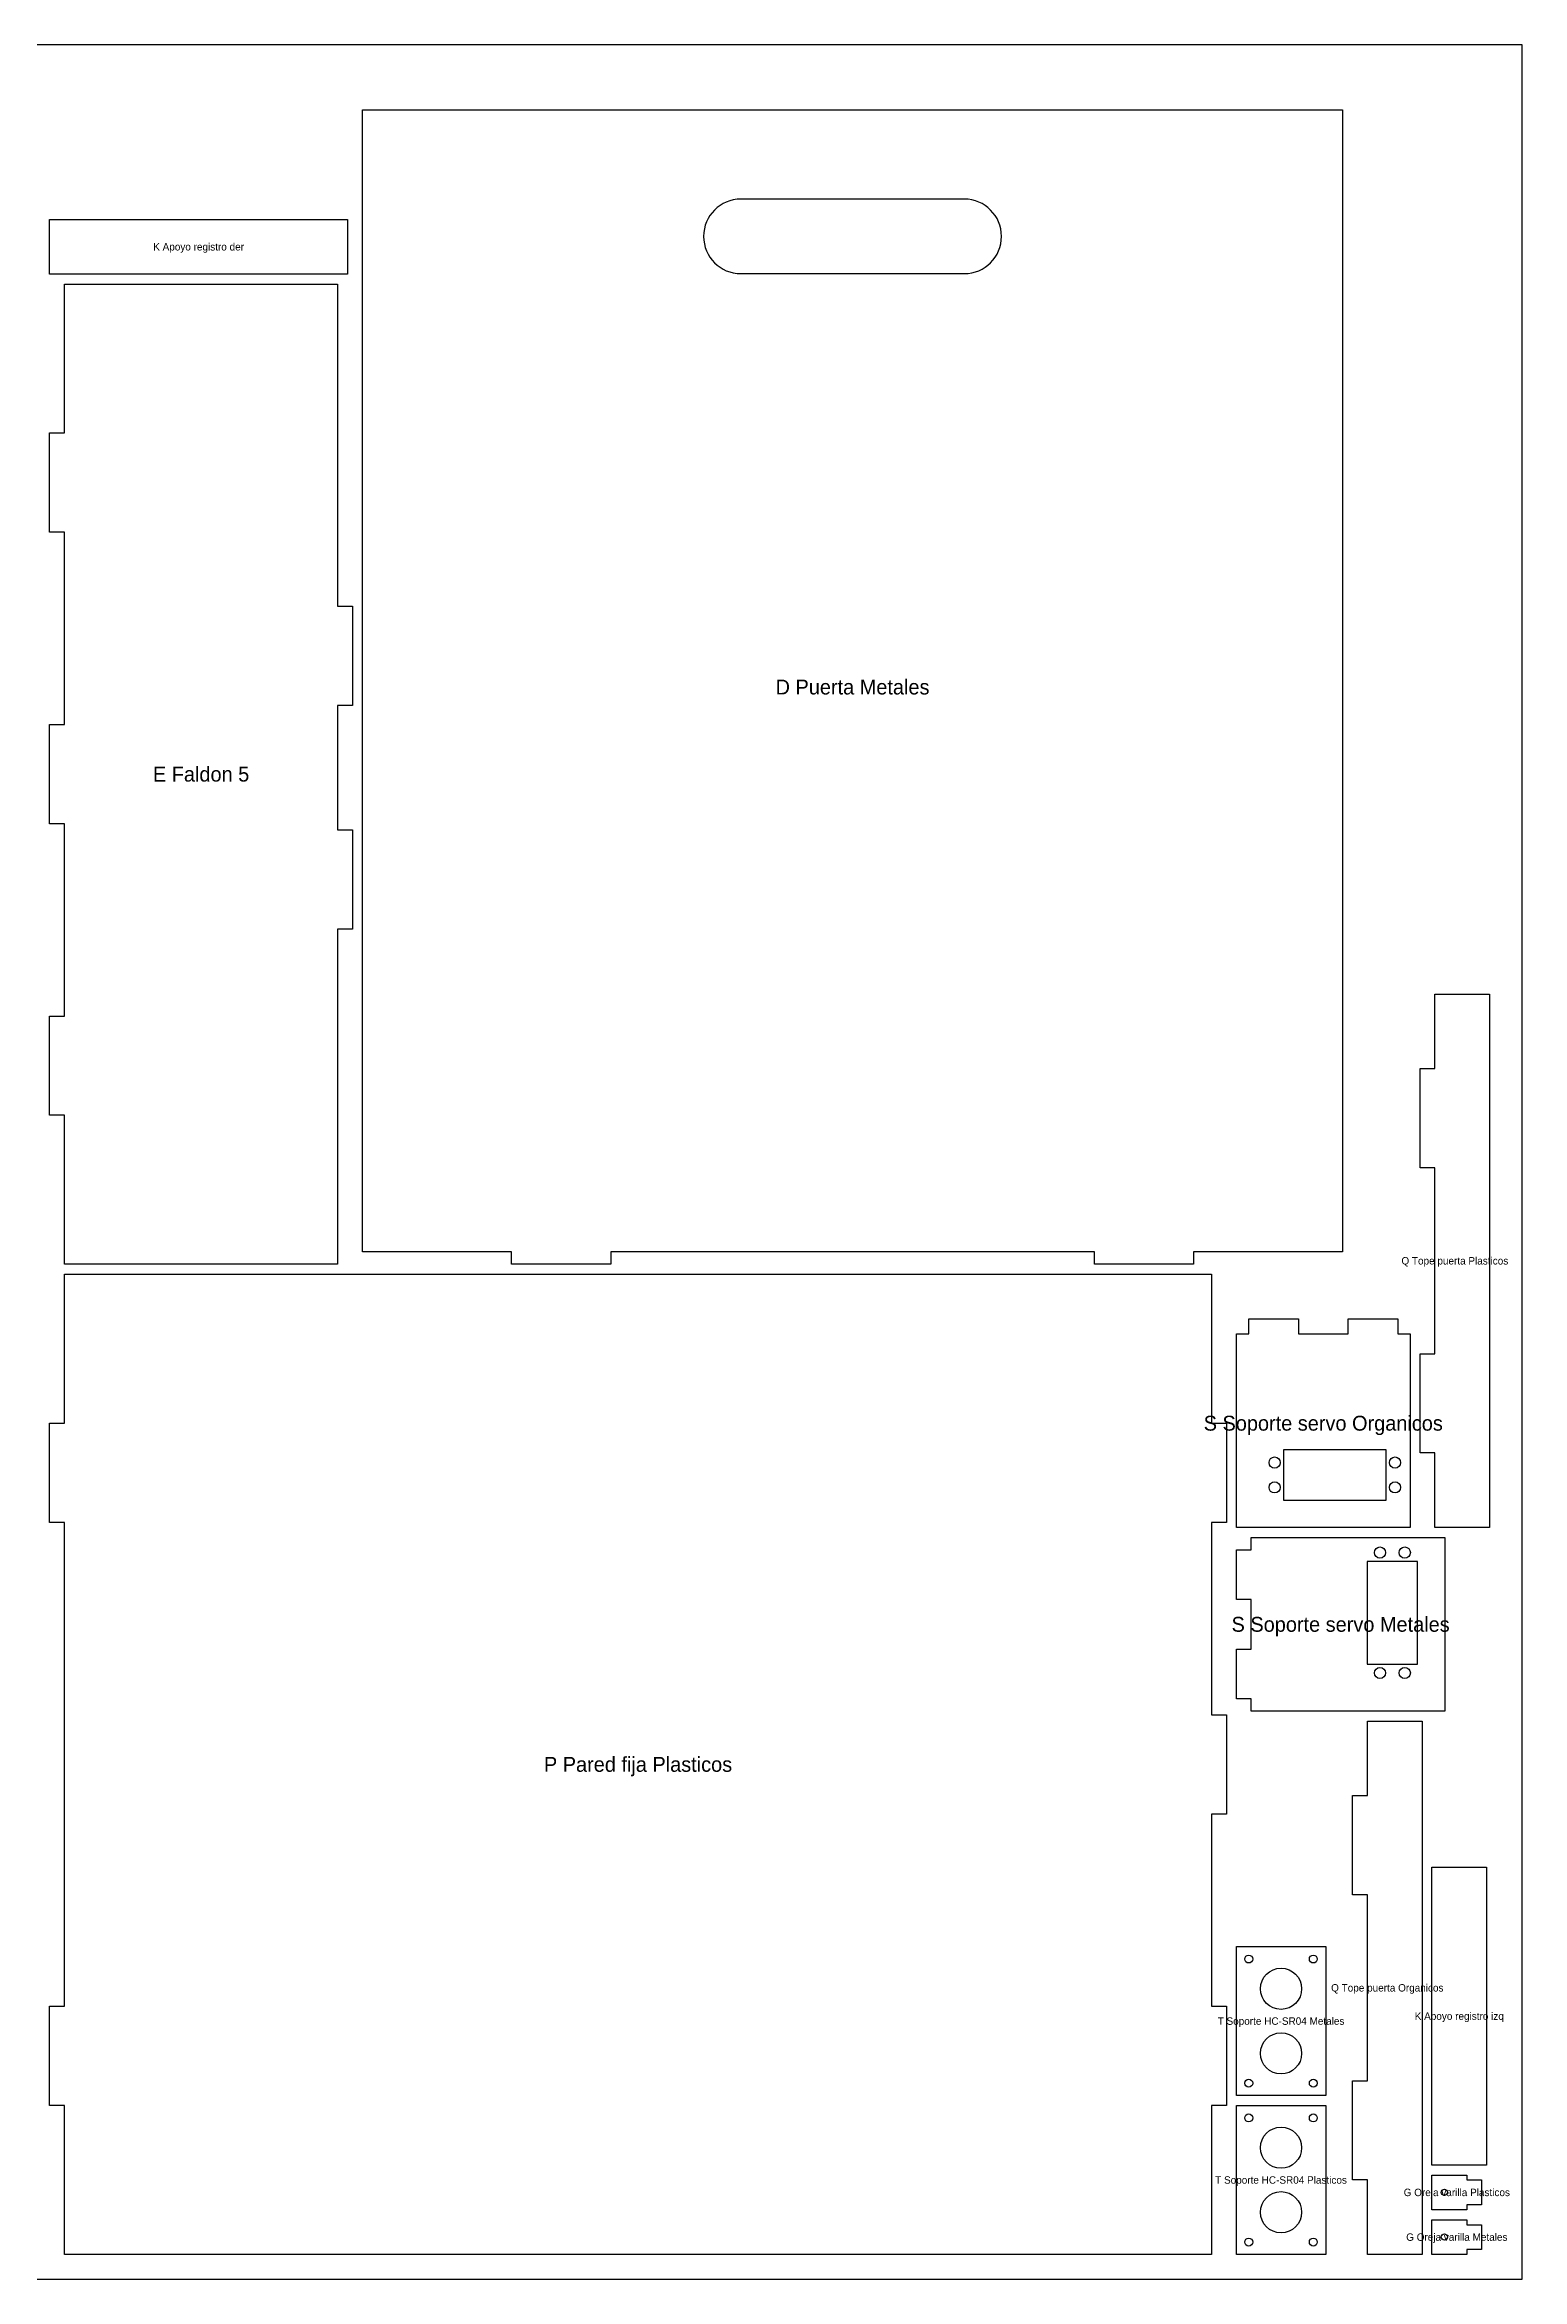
# Model space of a CAD drawing. Header units: millimetres. Extents: x 0 to 1300, y 0 to 900.
# Drawn here: x 705 to 1300, y 0 to 900 of the extents above; entities that cross this region are included whole.
import ezdxf
from ezdxf.enums import TextEntityAlignment as Align

# ---------------------------------------------------------------- set-up
doc = ezdxf.new("R2010")
doc.units = ezdxf.units.MM
for name, color, linetype in [('CORTE', 1, 'Continuous'), ('ETIQUETAS_GRABAR', 5, 'Continuous'), ('PLANCHA_1300x900_NO_CORTAR', 8, 'Continuous')]:
    doc.layers.add(name, color=color, linetype=linetype)

msp = doc.modelspace()

# ---------------------------------------------------------------- linework, layer by layer
at = {"layer": 'CORTE'}
for p, q in [((832.82, 413.8), (832.82, 873.8)), ((832.82, 873.8), (1227.62, 873.8)), ((1227.62, 873.8), (1227.62, 413.8)), ((1075.22, 837.8), (985.22, 837.8)), ((706.82, 807.61), (706.82, 829.61)), ((706.82, 829.61), (826.82, 829.61)), ((826.82, 829.61), (826.82, 807.61)), ((826.82, 807.61), (706.82, 807.61)), ((712.82, 743.61), (712.82, 803.61)), ((712.82, 803.61), (822.82, 803.61)), ((822.82, 803.61), (822.82, 673.8)), ((985.22, 807.8), (1075.22, 807.8)), ((706.82, 703.61), (706.82, 743.61)), ((706.82, 743.61), (712.82, 743.61)), ((712.82, 703.61), (706.82, 703.61)), ((712.82, 626.21), (712.82, 703.61)), ((822.82, 673.8), (828.82, 673.8)), ((828.82, 673.8), (828.82, 633.8)), ((828.82, 633.8), (822.82, 633.8)), ((822.82, 633.8), (822.82, 583.8)), ((706.82, 586.21), (706.82, 626.21)), ((706.82, 626.21), (712.82, 626.21)), ((712.82, 586.21), (706.82, 586.21)), ((712.82, 508.8), (712.82, 586.21)), ((822.82, 583.8), (828.82, 583.8)), ((828.82, 583.8), (828.82, 543.8)), ((822.82, 543.8), (822.82, 408.8)), ((828.82, 543.8), (822.82, 543.8)), ((1264.82, 487.61), (1264.82, 517.61)), ((1264.82, 517.61), (1286.82, 517.61)), ((1286.82, 517.61), (1286.82, 302.8)), ((706.82, 468.8), (706.82, 508.8)), ((706.82, 508.8), (712.82, 508.8)), ((1258.82, 447.61), (1258.82, 487.61)), ((1258.82, 487.61), (1264.82, 487.61)), ((712.82, 468.8), (706.82, 468.8)), ((712.82, 408.8), (712.82, 468.8)), ((1264.82, 447.61), (1258.82, 447.61)), ((1264.82, 372.8), (1264.82, 447.61)), ((822.82, 408.8), (712.82, 408.8)), ((892.82, 413.8), (832.82, 413.8)), ((892.82, 408.8), (892.82, 413.8)), ((932.82, 408.8), (892.82, 408.8)), ((1127.62, 413.8), (932.82, 413.8)), ((932.82, 413.8), (932.82, 408.8)), ((1127.62, 408.8), (1127.62, 413.8)), ((1167.62, 408.8), (1127.62, 408.8)), ((1227.62, 413.8), (1167.62, 413.8)), ((1167.62, 413.8), (1167.62, 408.8)), ((712.82, 344.8), (712.82, 404.8)), ((712.82, 404.8), (1174.82, 404.8)), ((1174.82, 404.8), (1174.82, 344.8)), ((1184.82, 302.8), (1184.82, 380.8)), ((1184.82, 380.8), (1189.82, 380.8)), ((1189.82, 380.8), (1189.82, 386.8)), ((1189.82, 386.8), (1209.82, 386.8)), ((1209.82, 386.8), (1209.82, 380.8)), ((1209.82, 380.8), (1229.82, 380.8)), ((1229.82, 380.8), (1229.82, 386.8)), ((1229.82, 386.8), (1249.82, 386.8)), ((1249.82, 386.8), (1249.82, 380.8)), ((1249.82, 380.8), (1254.82, 380.8)), ((1254.82, 380.8), (1254.82, 302.8)), ((1258.82, 332.8), (1258.82, 372.8)), ((1258.82, 372.8), (1264.82, 372.8)), ((706.82, 304.8), (706.82, 344.8)), ((706.82, 344.8), (712.82, 344.8)), ((1174.82, 344.8), (1180.82, 344.8)), ((1180.82, 344.8), (1180.82, 304.8)), ((1245.12, 334.1), (1203.82, 334.1)), ((1203.82, 334.1), (1203.82, 313.8)), ((1245.12, 313.8), (1245.12, 334.1)), ((1264.82, 332.8), (1258.82, 332.8)), ((1264.82, 302.8), (1264.82, 332.8)), ((1203.82, 313.8), (1245.12, 313.8)), ((712.82, 304.8), (706.82, 304.8)), ((712.82, 110), (712.82, 304.8)), ((1180.82, 304.8), (1174.82, 304.8)), ((1174.82, 304.8), (1174.82, 227.4)), ((1254.82, 302.8), (1184.82, 302.8)), ((1190.82, 293.8), (1190.82, 298.8)), ((1190.82, 298.8), (1268.82, 298.8)), ((1286.82, 302.8), (1264.82, 302.8)), ((1268.82, 298.8), (1268.82, 228.8)), ((1184.82, 273.8), (1184.82, 293.8)), ((1184.82, 293.8), (1190.82, 293.8)), ((1257.82, 289.1), (1237.52, 289.1)), ((1237.52, 289.1), (1237.52, 247.8)), ((1257.82, 247.8), (1257.82, 289.1)), ((1190.82, 273.8), (1184.82, 273.8)), ((1190.82, 253.8), (1190.82, 273.8)), ((1184.82, 233.8), (1184.82, 253.8)), ((1184.82, 253.8), (1190.82, 253.8)), ((1237.52, 247.8), (1257.82, 247.8)), ((1174.82, 227.4), (1180.82, 227.4)), ((1180.82, 227.4), (1180.82, 187.4)), ((1190.82, 233.8), (1184.82, 233.8)), ((1190.82, 228.8), (1190.82, 233.8)), ((1268.82, 228.8), (1190.82, 228.8)), ((1237.62, 194.8), (1237.62, 224.8)), ((1237.62, 224.8), (1259.62, 224.8)), ((1259.62, 224.8), (1259.62, 10)), ((1231.62, 154.8), (1231.62, 194.8)), ((1231.62, 194.8), (1237.62, 194.8)), ((1180.82, 187.4), (1174.82, 187.4)), ((1174.82, 187.4), (1174.82, 110)), ((1263.62, 46), (1263.62, 166)), ((1263.62, 166), (1285.62, 166)), ((1285.62, 166), (1285.62, 46)), ((1237.62, 154.8), (1231.62, 154.8)), ((1237.62, 80), (1237.62, 154.8)), ((1184.82, 74), (1184.82, 134)), ((1184.82, 134), (1220.82, 134)), ((1220.82, 134), (1220.82, 74)), ((706.82, 70), (706.82, 110)), ((706.82, 110), (712.82, 110)), ((1174.82, 110), (1180.82, 110)), ((1180.82, 110), (1180.82, 70)), ((1220.82, 74), (1184.82, 74)), ((1231.62, 40), (1231.62, 80)), ((1231.62, 80), (1237.62, 80)), ((712.82, 70), (706.82, 70)), ((712.82, 10), (712.82, 70)), ((1174.82, 70), (1174.82, 10)), ((1180.82, 70), (1174.82, 70)), ((1184.82, 10), (1184.82, 70)), ((1184.82, 70), (1220.82, 70)), ((1220.82, 70), (1220.82, 10)), ((1285.62, 46), (1263.62, 46)), ((1237.62, 40), (1231.62, 40)), ((1237.62, 10), (1237.62, 40)), ((1263.62, 28), (1263.62, 42)), ((1263.62, 42), (1277.62, 42)), ((1277.62, 42), (1277.62, 40)), ((1277.62, 40), (1283.62, 40)), ((1283.62, 40), (1283.62, 30)), ((1277.62, 28), (1263.62, 28)), ((1277.62, 30), (1277.62, 28)), ((1283.62, 30), (1277.62, 30)), ((1263.62, 10), (1263.62, 24)), ((1263.62, 24), (1277.62, 24)), ((1277.62, 24), (1277.62, 22)), ((1277.62, 22), (1283.62, 22)), ((1283.62, 22), (1283.62, 12)), ((1174.82, 10), (712.82, 10)), ((1220.82, 10), (1184.82, 10)), ((1259.62, 10), (1237.62, 10)), ((1277.62, 10), (1263.62, 10)), ((1277.62, 12), (1277.62, 10)), ((1283.62, 12), (1277.62, 12))]:
    msp.add_line(p, q, dxfattribs=at)
for centre, radius in [((1200.22, 328.95), 2.25), ((1248.72, 328.95), 2.25), ((1200.22, 318.95), 2.25), ((1248.72, 318.95), 2.25), ((1242.67, 292.7), 2.25), ((1252.67, 292.7), 2.25), ((1242.67, 244.2), 2.25), ((1252.67, 244.2), 2.25), ((1189.82, 129), 1.6), ((1215.82, 129), 1.6), ((1202.82, 117), 8.3), ((1202.82, 91), 8.3), ((1189.82, 79), 1.6), ((1215.82, 79), 1.6), ((1189.82, 65), 1.6), ((1215.82, 65), 1.6), ((1202.82, 53), 8.3), ((1268.62, 35), 1.25), ((1202.82, 27), 8.3), ((1268.62, 17), 1.25), ((1189.82, 15), 1.6), ((1215.82, 15), 1.6)]:
    msp.add_circle(centre, radius, dxfattribs=at)
for centre, start, end in [((985.22, 822.8), 90, 270), ((1075.22, 822.8), -90, 90)]:
    msp.add_arc(centre, 15, start, end, dxfattribs=at)
at = {"layer": 'PLANCHA_1300x900_NO_CORTAR'}
msp.add_lwpolyline([(0, 0), (1300, 0), (1300, 900), (0, 900)], close=True, dxfattribs=at)

# ---------------------------------------------------------------- texts
at = {"layer": 'ETIQUETAS_GRABAR'}
for s, height, p in [('K Apoyo registro der', 3, (766.82, 818.61)), ('D Puerta Metales', 6, (1030.22, 641.3)), ('E Faldon 5', 6, (767.82, 606.21)), ('Q Tope puerta Plasticos', 3, (1272.82, 410.21)), ('S Soporte servo Organicos', 6, (1219.82, 344.8)), ('S Soporte servo Metales', 6, (1226.82, 263.8)), ('P Pared fija Plasticos', 6, (943.82, 207.4)), ('Q Tope puerta Organicos', 3, (1245.62, 117.4)), ('T Soporte HC-SR04 Metales', 3, (1202.82, 104)), ('K Apoyo registro izq', 3, (1274.62, 106)), ('T Soporte HC-SR04 Plasticos', 3, (1202.82, 40)), ('G Oreja varilla Plasticos', 3, (1273.62, 35)), ('G Oreja varilla Metales', 3, (1273.62, 17))]:
    msp.add_text(s, height=height, dxfattribs=at).set_placement(p, align=Align.MIDDLE_CENTER)

doc.saveas('drawing.dxf')
